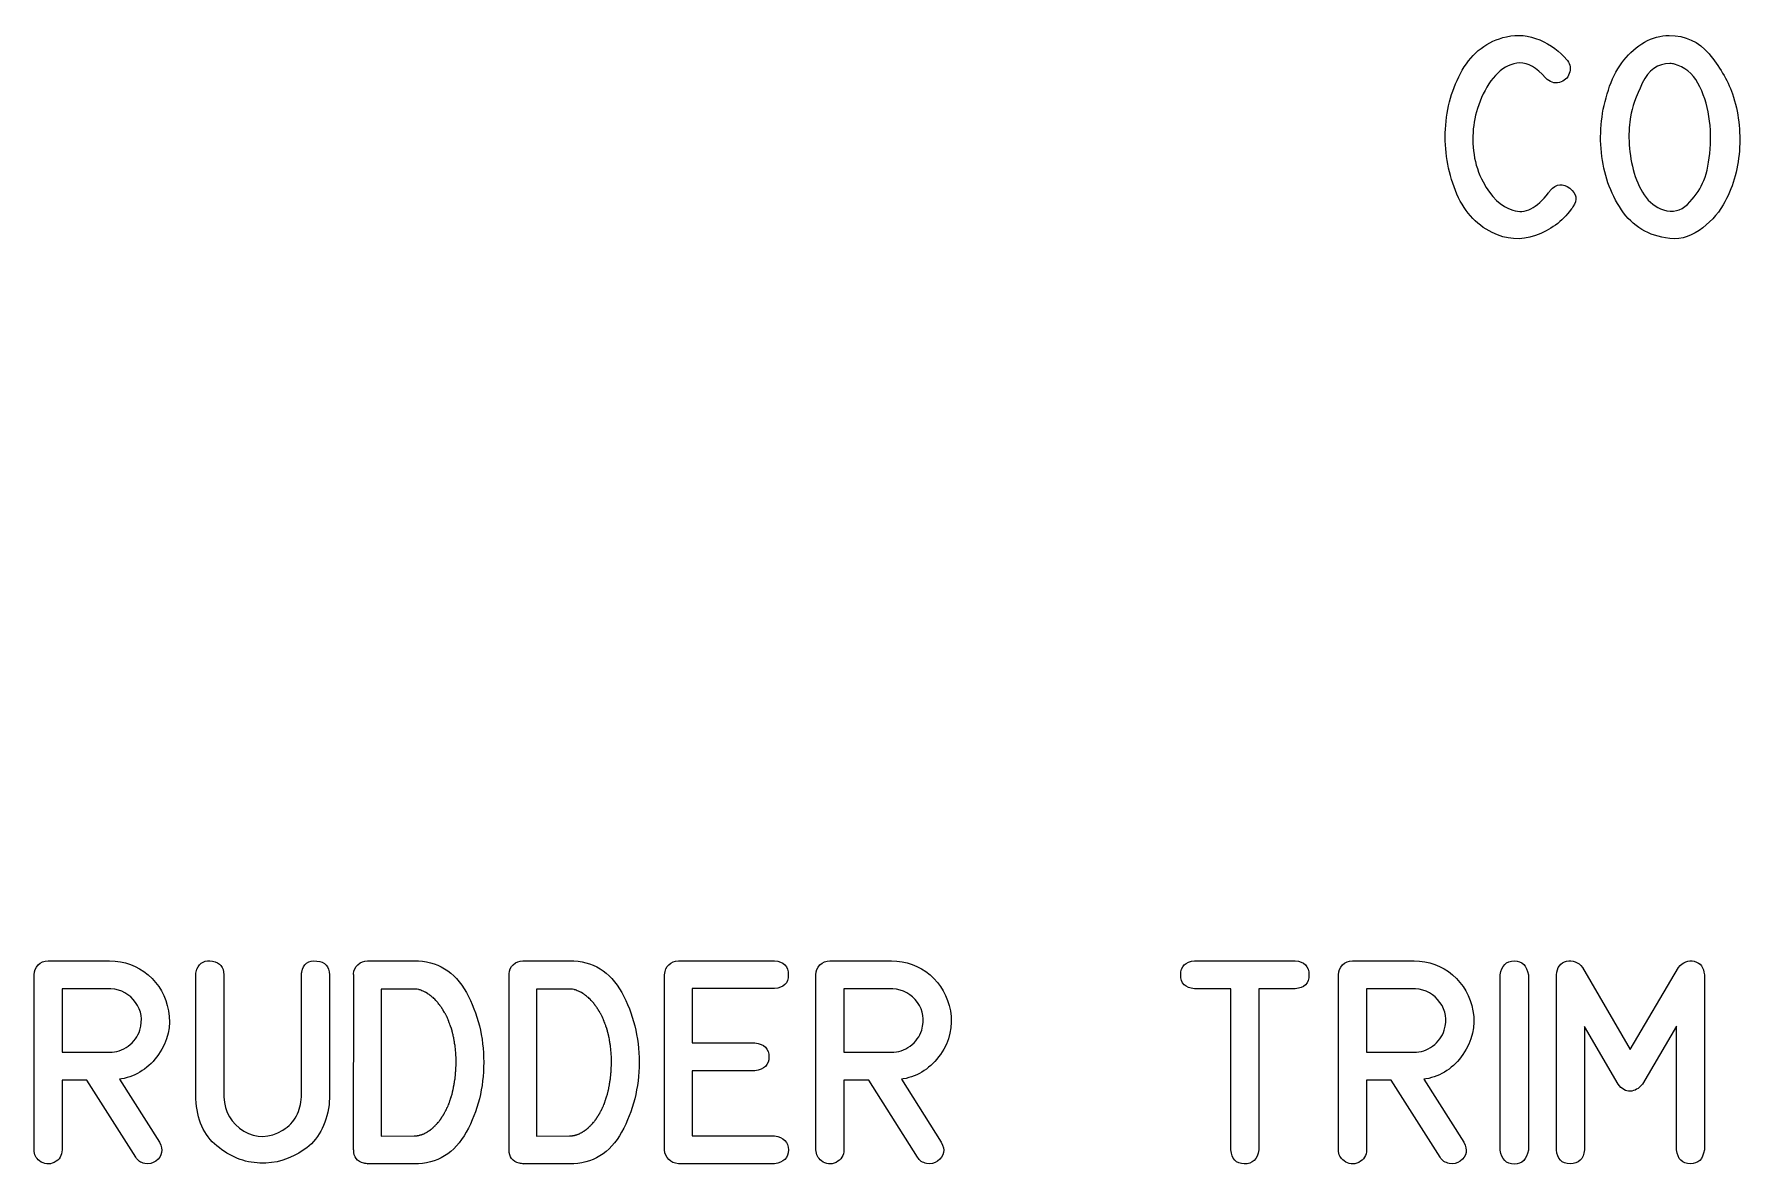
# Model space of a CAD drawing. Extents: x -85 to 801, y 107 to 738.
# Drawn here: x 613.8 to 714.6, y 288.7 to 355.5 of the extents above; entities that cross this region are included whole.
import ezdxf

# ---------------------------------------------------------------- set-up
doc = ezdxf.new("R2010")
doc.units = 0
doc.layers.add('Layer_1', color=7, linetype='CONTINUOUS')

msp = doc.modelspace()

# ---------------------------------------------------------------- linework, layer by layer
at = {"layer": 'Layer_1', "color": 7}
for points in [[(710.450674, 353.773616)], [(714.147931, 351.986513)], [(657.535068, 299.110564)], [(684.511597, 289.565631)]]:
    msp.add_lwpolyline(points, close=True, dxfattribs=at)
for points in [[(704.720211, 345.312709), (704.667487, 345.236457)], [(704.720665, 345.312283), (704.720211, 345.312709)], [(614.609405, 300.745304), (618.248069, 300.745304)], [(633.48823, 300.745332), (636.247984, 300.745332)], [(633.494353, 300.745191), (633.48823, 300.745332)], [(642.669846, 300.745332), (645.4296, 300.745332)], [(642.675969, 300.745191), (642.669846, 300.745332)], [(651.863197, 300.745332), (657.535068, 300.745332)], [(660.810557, 300.745304), (664.44925, 300.745304)], [(682.361235, 300.745332), (688.308491, 300.745332)], [(691.68943, 300.745304), (695.328094, 300.745304)], [(613.789058, 289.571329), (613.789058, 299.924844)], [(623.340539, 292.583339), (623.340539, 292.700409), (623.340539, 299.925014)], [(624.992769, 299.925014), (624.992769, 292.700409)], [(629.592378, 292.700494), (629.592378, 299.925099)], [(631.238485, 299.925071), (631.23823, 292.700409)], [(632.673808, 289.577367), (632.668139, 289.577367), (632.673808, 299.925014)], [(641.855424, 289.577367), (641.849754, 289.577367), (641.855424, 299.925014)], [(651.031172, 289.577367), (651.031172, 299.925014)], [(659.990211, 289.571329), (659.990211, 299.924844)], [(690.869055, 289.571329), (690.869055, 299.924844)], [(700.419798, 289.553924), (700.419798, 299.913279)], [(702.083849, 299.913279), (702.083849, 289.553924)], [(703.747729, 289.565631), (703.747729, 299.913279)], [(705.288728, 300.346894), (708.107102, 295.501181), (710.954759, 300.346894)], [(712.48405, 299.913279), (712.484249, 289.565631)], [(618.329991, 299.092989), (615.441317, 299.092989), (615.441317, 295.34298), (618.247984, 295.34298)], [(636.23126, 299.076803), (634.297663, 299.076803), (634.297663, 290.381499), (634.297663, 290.381499), (636.247984, 290.397685)], [(645.435553, 299.076803), (645.412876, 299.076803), (643.479307, 299.076803), (643.479307, 290.381499), (643.479307, 290.381499), (645.4296, 290.397685)], [(657.535068, 299.110564), (652.677647, 299.110564), (652.677647, 295.905487), (656.380772, 295.905487)], [(664.531143, 299.092989), (661.642469, 299.092989), (661.642469, 295.34298), (664.449137, 295.34298)], [(684.511597, 289.565631), (684.511597, 299.092989), (682.361235, 299.092989)], [(688.308491, 299.092989), (686.16394, 299.092989), (686.16394, 289.565631)], [(695.409987, 299.092989), (692.521313, 299.092989), (692.521313, 295.34298), (695.328009, 295.34298)], [(707.398299, 293.444532), (705.400271, 296.866403), (705.40594, 289.565631)], [(710.831906, 289.565631), (710.831906, 296.884006), (708.822142, 293.444532)], [(619.794935, 289.131902), (616.906261, 293.696362), (615.441402, 293.696362), (615.441402, 289.571357)], [(618.945335, 293.760935), (618.833934, 293.743928), (621.189411, 290.016822)], [(656.380772, 294.241408), (652.677647, 294.241408), (652.677647, 290.391817), (657.535068, 290.391817)], [(665.99606, 289.131902), (663.107386, 293.696362), (661.642554, 293.696362), (661.642554, 289.571357)], [(665.146517, 293.760935), (665.035115, 293.743928), (667.390535, 290.016822)], [(696.874904, 289.131902), (693.98623, 293.696362), (692.521398, 293.696362), (692.521398, 289.571357)], [(696.025361, 293.760935), (695.913959, 293.743928), (698.269408, 290.016822)], [(631.23823, 292.700409), (631.23823, 292.583339)], [(636.247984, 290.397685), (636.270661, 290.397685)], [(636.299858, 290.397685), (636.316866, 290.397685)], [(636.346063, 290.403354), (636.36874, 290.403354)], [(636.40389, 290.409024), (636.426567, 290.409024)], [(636.455764, 290.414693), (636.478441, 290.414693)], [(636.606283, 290.454378), (636.628961, 290.454378)], [(645.4296, 290.397685), (645.452277, 290.397685)], [(645.481474, 290.397685), (645.498482, 290.397685)], [(645.527679, 290.403354), (645.550356, 290.403354)], [(645.585506, 290.409024), (645.608183, 290.409024)], [(645.63738, 290.414693), (645.660057, 290.414693)], [(645.787899, 290.454378), (645.810576, 290.454378)], [(636.247984, 288.745342), (633.48823, 288.745342), (633.499569, 288.745342), (633.48823, 288.745342)], [(645.4296, 288.745342), (642.669846, 288.745342), (642.681184, 288.745342), (642.669846, 288.745342)], [(657.535068, 288.745342), (651.863197, 288.745342)]]:
    msp.add_lwpolyline(points, dxfattribs=at)
for points in [[(698.182016, 353.380762), (698.783584, 354.435458), (699.65468, 355.095619), (700.795304, 355.361244)], [(700.795304, 355.361244), (701.451543, 355.513559), (702.105836, 355.449118), (702.758183, 355.167921)], [(702.758183, 355.167921), (703.410529, 354.89058), (703.945691, 354.499956), (704.363669, 353.99605)], [(706.888176, 352.431836), (707.321764, 353.62715), (708.011216, 354.49629), (708.956532, 355.039257)], [(708.956532, 355.039257), (709.417465, 355.304882), (709.899883, 355.437694), (710.403789, 355.437694)], [(710.403789, 355.437694), (711.364734, 355.437694), (712.149893, 355.074416), (712.759266, 354.347858)], [(704.363669, 353.99605), (704.367449, 353.99605), (704.377181, 353.98235), (704.392866, 353.954948)], [(712.759266, 354.347858), (713.368639, 353.625194), (713.831528, 352.838079), (714.147931, 351.986513)], [(697.185921, 349.906167), (697.252252, 351.167887), (697.584283, 352.326085), (698.182016, 353.380762)], [(700.279682, 353.210854), (699.896872, 352.835849), (699.578513, 352.355376), (699.324605, 351.769436)], [(701.580444, 353.80851), (701.096079, 353.785077), (700.662491, 353.585858), (700.279682, 353.210854)], [(703.092161, 352.9296), (702.568734, 353.538973), (702.064828, 353.831943), (701.580444, 353.80851)], [(704.504268, 353.181515), (704.398819, 352.904173), (704.205468, 352.730343), (703.924214, 352.660025)], [(704.392866, 353.954948), (704.572583, 353.72058), (704.609717, 353.462769), (704.504268, 353.181515)], [(710.450674, 353.773616), (709.731921, 353.773616), (709.186998, 353.386904), (708.815906, 352.61348)], [(710.720249, 353.738466), (710.642202, 353.761899), (710.552343, 353.773616), (710.450674, 353.773616)], [(712.103074, 352.61932), (711.778847, 353.20526), (711.317906, 353.578309), (710.720249, 353.738466)], [(703.924214, 352.660025), (703.62342, 352.581978), (703.346069, 352.671836), (703.092161, 352.9296)], [(706.378394, 348.746287), (706.28863, 350.008006), (706.458557, 351.236523), (706.888176, 352.431836)], [(708.815906, 352.61348), (708.448706, 351.840038), (708.216283, 351.179877), (708.118639, 350.632998)], [(712.753455, 350.650573), (712.644038, 351.381043), (712.427244, 352.037291), (712.103074, 352.61932)], [(714.147931, 351.986513), (714.507307, 350.904491), (714.642066, 349.781452), (714.552208, 348.617395)], [(699.324605, 351.769436), (699.070696, 351.183496), (698.914441, 350.634671), (698.855839, 350.122961)], [(698.855839, 350.122961), (698.78554, 349.552649), (698.791209, 348.978425), (698.872847, 348.40029)], [(708.118639, 350.632998), (708.044372, 350.234561), (708.017065, 349.752142), (708.036718, 349.185742)], [(712.80618, 348.465033), (712.884227, 349.195502), (712.866652, 349.924016), (712.753455, 350.650573)], [(697.77771, 346.267502), (697.32069, 347.435471), (697.123427, 348.648359), (697.185921, 349.906167)], [(708.036718, 349.185742), (708.056183, 348.619342), (708.138198, 348.0588), (708.282765, 347.504117)], [(698.872847, 348.40029), (698.958831, 347.826085), (699.136573, 347.285074), (699.406072, 346.777257)], [(707.462391, 345.318548), (706.833477, 346.345899), (706.472145, 347.488479), (706.378394, 348.746287)], [(712.384299, 346.695506), (712.591342, 347.144721), (712.731969, 347.734564), (712.80618, 348.465033)], [(714.552208, 348.617395), (714.466224, 347.45332), (714.147865, 346.390819), (713.597131, 345.429893)], [(708.282765, 347.504117), (708.427332, 346.953326), (708.644126, 346.455279), (708.933146, 346.009975)], [(699.939836, 343.783134), (698.95937, 344.271411), (698.238661, 345.099534), (697.77771, 346.267502)], [(699.406072, 346.777257), (699.874809, 345.88663), (700.464652, 345.328035), (701.1756, 345.101471)], [(701.1756, 345.101471), (701.890441, 344.878819), (702.587707, 345.22062), (703.267398, 346.126876)], [(703.267398, 346.126876), (703.29858, 346.165994), (703.335713, 346.216734), (703.3788, 346.279096)], [(703.3788, 346.279096), (703.745981, 346.685339), (704.132702, 346.726346), (704.538964, 346.40212)], [(704.538964, 346.40212), (704.949118, 346.081805), (705.009685, 345.718526), (704.720665, 345.312283)], [(708.933146, 346.009975), (709.222205, 345.568564), (709.601112, 345.275594), (710.069868, 345.131065)], [(711.481975, 345.453335), (711.880413, 345.84395), (712.181187, 346.258006), (712.384299, 346.695506)], [(704.615613, 345.160205), (704.08045, 344.437559), (703.377326, 343.921937), (702.506239, 343.613339)], [(704.63829, 345.195354), (704.630731, 345.184016), (704.623172, 345.172299), (704.615613, 345.160205)], [(704.667487, 345.236457), (704.656148, 345.221339), (704.646416, 345.207638), (704.63829, 345.195354)], [(710.181128, 343.466986), (708.997531, 343.674028), (708.091285, 344.291216), (707.462391, 345.318548)], [(710.069868, 345.131065), (710.616746, 344.959096), (711.087449, 345.06652), (711.481975, 345.453335)], [(713.597131, 345.429893), (713.24949, 344.832236), (712.774885, 344.324419), (712.173317, 343.906441)], [(702.506239, 343.613339), (701.639046, 343.308652), (700.783578, 343.36525), (699.939836, 343.783134)], [(712.173317, 343.906441), (711.571748, 343.488482), (710.907685, 343.341997), (710.181128, 343.466986)], [(614.023483, 300.504926), (614.183735, 300.665178), (614.379043, 300.745304), (614.609405, 300.745304)], [(618.248069, 300.745304), (619.123068, 300.745304), (619.882838, 300.466006), (620.52738, 299.907411)], [(623.404885, 300.241417), (623.59235, 300.651572), (623.902894, 300.813676), (624.33652, 300.727729)], [(624.33652, 300.727729), (624.774019, 300.641745), (624.992769, 300.374173), (624.992769, 299.925014)], [(629.603717, 300.083272), (629.69348, 300.563745), (629.988397, 300.780539), (630.488466, 300.733654)], [(630.488466, 300.733654), (630.988479, 300.686787), (631.238485, 300.41726), (631.238485, 299.925071)], [(632.920139, 300.516718), (633.080202, 300.669033), (633.271606, 300.745191), (633.494353, 300.745191)], [(636.247984, 300.745332), (637.619083, 300.745332), (638.646425, 300.120331), (639.330009, 298.870328)], [(642.101754, 300.516718), (642.261817, 300.669033), (642.453222, 300.745191), (642.675969, 300.745191)], [(645.4296, 300.745332), (646.800699, 300.745332), (647.82805, 300.120331), (648.511654, 298.870328)], [(651.031172, 299.925014), (651.105439, 300.440636), (651.382781, 300.714076), (651.863197, 300.745332)], [(657.535068, 300.745332), (658.085858, 300.702435), (658.359298, 300.427039), (658.355386, 299.919146)], [(660.224636, 300.504926), (660.384888, 300.665178), (660.580195, 300.745304), (660.810557, 300.745304)], [(664.44925, 300.745304), (665.324249, 300.745304), (666.084009, 300.466006), (666.728532, 299.907411)], [(681.540917, 299.913279), (681.544696, 300.421096), (681.818135, 300.698447), (682.361235, 300.745332)], [(688.308491, 300.745332), (688.847546, 300.702435), (689.117074, 300.425083), (689.117074, 299.913279)], [(691.10348, 300.504926), (691.263543, 300.665178), (691.45886, 300.745304), (691.68943, 300.745304)], [(695.328094, 300.745304), (696.203093, 300.745304), (696.962854, 300.466006), (697.607376, 299.907411)], [(700.419798, 299.913279), (700.501814, 300.464069), (700.777209, 300.739465), (701.245984, 300.739465)], [(701.245984, 300.739465), (701.718633, 300.743244), (701.997921, 300.467849), (702.083849, 299.913279)], [(703.747729, 299.913279), (703.77891, 300.362513), (703.976173, 300.630094), (704.339518, 300.716022)], [(704.339518, 300.716022), (704.702806, 300.805786), (705.019209, 300.682743), (705.288728, 300.346894)], [(710.954759, 300.346894), (711.224277, 300.682819), (711.536778, 300.805861), (711.892261, 300.716022)], [(711.892261, 300.716022), (712.251619, 300.626258), (712.448882, 300.358677), (712.48405, 299.913279)], [(613.789058, 299.924844), (613.789058, 300.151408), (613.8672, 300.344769), (614.023483, 300.504926)], [(620.52738, 299.907411), (621.171902, 299.352709), (621.572287, 298.647628), (621.728532, 297.79217)], [(623.340539, 299.925014), (623.340539, 300.04218), (623.361987, 300.147647), (623.404885, 300.241417)], [(629.592378, 299.925099), (629.592378, 299.995398), (629.596157, 300.048123), (629.603717, 300.083272)], [(632.668139, 299.971786), (632.679477, 300.186633), (632.763477, 300.368277), (632.920139, 300.516718)], [(632.673808, 299.925014), (632.670028, 299.936353), (632.668139, 299.951943), (632.668139, 299.971786)], [(641.849754, 299.971786), (641.861093, 300.186633), (641.945093, 300.368277), (642.101754, 300.516718)], [(641.855424, 299.925014), (641.851644, 299.936353), (641.849754, 299.951943), (641.849754, 299.971786)], [(658.355386, 299.919146), (658.355386, 299.415241), (658.081946, 299.145713), (657.535068, 299.110564)], [(659.990211, 299.924844), (659.990211, 300.151408), (660.068353, 300.344769), (660.224636, 300.504926)], [(666.728532, 299.907411), (667.373074, 299.352709), (667.773468, 298.647628), (667.929713, 297.79217)], [(682.361235, 299.092989), (681.814356, 299.135887), (681.540917, 299.409317), (681.540917, 299.913279)], [(689.117074, 299.913279), (689.120854, 299.40548), (688.851326, 299.13205), (688.308491, 299.092989)], [(690.869055, 299.924844), (690.869055, 300.151408), (690.947197, 300.344769), (691.10348, 300.504926)], [(697.607376, 299.907411), (698.251918, 299.352709), (698.652312, 298.647628), (698.808557, 297.79217)], [(619.783115, 298.284378), (619.431562, 298.772655), (618.947187, 299.042192), (618.329991, 299.092989)], [(636.253937, 299.076803), (636.246378, 299.076803), (636.238819, 299.076803), (636.23126, 299.076803)], [(636.283134, 299.076803), (636.271795, 299.076803), (636.262063, 299.076803), (636.253937, 299.076803)], [(636.388583, 299.071134), (636.36515, 299.074913), (636.33, 299.076803), (636.283134, 299.076803)], [(636.494031, 299.054126), (636.423732, 299.065465), (636.388583, 299.071134), (636.388583, 299.071134)], [(636.540803, 299.031449), (636.525685, 299.039008), (636.510094, 299.046567), (636.494031, 299.054126)], [(636.593528, 299.02011), (636.574063, 299.02389), (636.556488, 299.027669), (636.540803, 299.031449)], [(636.704929, 298.979008), (636.654094, 298.998472), (636.616961, 299.012173), (636.593528, 299.02011)], [(636.816331, 298.937906), (636.801213, 298.945465), (636.764079, 298.959165), (636.704929, 298.979008)], [(636.92178, 298.885181), (636.92178, 298.885181), (636.88663, 298.902756), (636.816331, 298.937906)], [(637.027228, 298.820835), (636.949181, 298.867701), (636.914031, 298.88915), (636.92178, 298.885181)], [(637.13863, 298.744583), (637.048866, 298.803165), (637.011732, 298.828583), (637.027228, 298.820835)], [(637.250031, 298.656709), (637.210913, 298.68789), (637.17378, 298.717181), (637.13863, 298.744583)], [(637.361433, 298.568835), (637.334031, 298.588299), (637.296898, 298.617591), (637.250031, 298.656709)], [(637.460929, 298.469339), (637.429748, 298.504488), (637.396583, 298.537654), (637.361433, 298.568835)], [(639.330009, 298.870328), (640.013594, 297.620324), (640.355386, 296.245323), (640.355386, 294.745323)], [(645.46475, 299.076803), (645.453411, 299.076803), (645.443679, 299.076803), (645.435553, 299.076803)], [(645.570198, 299.071134), (645.546765, 299.074913), (645.511616, 299.076803), (645.46475, 299.076803)], [(645.675647, 299.054126), (645.605348, 299.065465), (645.570198, 299.071134), (645.570198, 299.071134)], [(645.722419, 299.031449), (645.707301, 299.039008), (645.69171, 299.046567), (645.675647, 299.054126)], [(645.775143, 299.02011), (645.755679, 299.02389), (645.738104, 299.027669), (645.722419, 299.031449)], [(645.886545, 298.979008), (645.83571, 298.998472), (645.798576, 299.012173), (645.775143, 299.02011)], [(645.997946, 298.937906), (645.982828, 298.945465), (645.945694, 298.959165), (645.886545, 298.979008)], [(646.103395, 298.885181), (646.103395, 298.885181), (646.068246, 298.902756), (645.997946, 298.937906)], [(646.208844, 298.820835), (646.130797, 298.867701), (646.095647, 298.88915), (646.103395, 298.885181)], [(646.320246, 298.744583), (646.230482, 298.803165), (646.193348, 298.828583), (646.208844, 298.820835)], [(646.431647, 298.656709), (646.392529, 298.68789), (646.355395, 298.717181), (646.320246, 298.744583)], [(646.543049, 298.568835), (646.515647, 298.588299), (646.478513, 298.617591), (646.431647, 298.656709)], [(646.642545, 298.469339), (646.611364, 298.504488), (646.578198, 298.537654), (646.543049, 298.568835)], [(648.511654, 298.870328), (649.195238, 297.620324), (649.53703, 296.245323), (649.53703, 294.745323)], [(665.984239, 298.284378), (665.632687, 298.772655), (665.148321, 299.042192), (664.531143, 299.092989)], [(696.863112, 298.284378), (696.51154, 298.772655), (696.027165, 299.042192), (695.409987, 299.092989)], [(620.035115, 296.655477), (620.218611, 297.257046), (620.134611, 297.800013), (619.783115, 298.284378)], [(621.728532, 297.79217), (621.892564, 296.874198), (621.697257, 296.014828), (621.142611, 295.21406)], [(637.566378, 298.357937), (637.542945, 298.385339), (637.507795, 298.422472), (637.460929, 298.469339)], [(637.671827, 298.240866), (637.624961, 298.29548), (637.589811, 298.334504), (637.566378, 298.357937)], [(637.765654, 298.11189), (637.758094, 298.119449), (637.726819, 298.162441), (637.671827, 298.240866)], [(637.86515, 297.977244), (637.845685, 298.012394), (637.81252, 298.057276), (637.765654, 298.11189)], [(637.882157, 297.942094), (637.874598, 297.953433), (637.868929, 297.96515), (637.86515, 297.977244)], [(637.904835, 297.906945), (637.897276, 297.918283), (637.889717, 297.93), (637.882157, 297.942094)], [(637.951606, 297.836646), (637.944047, 297.851764), (637.928457, 297.875197), (637.904835, 297.906945)], [(637.968614, 297.795543), (637.964835, 297.810661), (637.959165, 297.824362), (637.951606, 297.836646)], [(637.997811, 297.760394), (637.986472, 297.771732), (637.97674, 297.783449), (637.968614, 297.795543)], [(638.044583, 297.684142), (638.009433, 297.738756), (637.993843, 297.764173), (637.997811, 297.760394)], [(638.091354, 297.60222), (638.067921, 297.641339), (638.052331, 297.668646), (638.044583, 297.684142)], [(638.108362, 297.561118), (638.100803, 297.576236), (638.095134, 297.589937), (638.091354, 297.60222)], [(638.131039, 297.525969), (638.12348, 297.537307), (638.115921, 297.549024), (638.108362, 297.561118)], [(638.172142, 297.438094), (638.157024, 297.477213), (638.143323, 297.506504), (638.131039, 297.525969)], [(646.747994, 298.357937), (646.724561, 298.385339), (646.689411, 298.422472), (646.642545, 298.469339)], [(646.853443, 298.240866), (646.806576, 298.29548), (646.771427, 298.334504), (646.747994, 298.357937)], [(646.947269, 298.11189), (646.93971, 298.119449), (646.908435, 298.162441), (646.853443, 298.240866)], [(647.046765, 297.977244), (647.027301, 298.012394), (646.994135, 298.057276), (646.947269, 298.11189)], [(647.063773, 297.942094), (647.056214, 297.953433), (647.050545, 297.96515), (647.046765, 297.977244)], [(647.08645, 297.906945), (647.078891, 297.918283), (647.071332, 297.93), (647.063773, 297.942094)], [(647.133222, 297.836646), (647.125663, 297.851764), (647.110072, 297.875197), (647.08645, 297.906945)], [(647.15023, 297.795543), (647.14645, 297.810661), (647.140781, 297.824362), (647.133222, 297.836646)], [(647.179427, 297.760394), (647.168088, 297.771732), (647.158356, 297.783449), (647.15023, 297.795543)], [(647.226198, 297.684142), (647.191049, 297.738756), (647.175458, 297.764173), (647.179427, 297.760394)], [(647.27297, 297.60222), (647.249537, 297.641339), (647.233946, 297.668646), (647.226198, 297.684142)], [(647.289978, 297.561118), (647.282419, 297.576236), (647.27675, 297.589937), (647.27297, 297.60222)], [(647.312655, 297.525969), (647.305096, 297.537307), (647.297537, 297.549024), (647.289978, 297.561118)], [(647.353757, 297.438094), (647.338639, 297.477213), (647.324939, 297.506504), (647.312655, 297.525969)], [(666.236239, 296.655477), (666.419735, 297.257046), (666.335735, 297.800013), (665.984239, 298.284378)], [(667.929713, 297.79217), (668.093745, 296.874198), (667.898428, 296.014828), (667.343764, 295.21406)], [(697.115112, 296.655477), (697.298608, 297.257046), (697.214608, 297.800013), (696.863112, 298.284378)], [(698.808557, 297.79217), (698.972589, 296.874198), (698.777272, 296.014828), (698.222608, 295.21406)], [(619.349556, 295.706268), (619.689392, 295.94846), (619.917912, 296.264863), (620.035115, 296.655477)], [(638.207291, 297.356173), (638.192173, 297.395291), (638.180457, 297.422598), (638.172142, 297.438094)], [(638.248394, 297.268299), (638.233276, 297.307417), (638.219575, 297.336709), (638.207291, 297.356173)], [(638.265402, 297.221528), (638.257843, 297.236646), (638.252173, 297.252236), (638.248394, 297.268299)], [(638.288079, 297.180425), (638.28052, 297.191764), (638.272961, 297.205465), (638.265402, 297.221528)], [(638.299417, 297.127701), (638.295638, 297.147165), (638.291858, 297.16474), (638.288079, 297.180425)], [(638.322094, 297.086598), (638.314535, 297.097937), (638.306976, 297.111638), (638.299417, 297.127701)], [(638.357244, 296.992772), (638.342126, 297.03189), (638.330409, 297.063165), (638.322094, 297.086598)], [(638.392394, 296.893276), (638.388614, 296.904614), (638.376898, 296.93778), (638.357244, 296.992772)], [(638.403732, 296.840551), (638.399953, 296.860016), (638.396173, 296.877591), (638.392394, 296.893276)], [(638.426409, 296.799449), (638.41885, 296.810787), (638.411291, 296.824488), (638.403732, 296.840551)], [(638.455606, 296.699953), (638.448047, 296.727354), (638.438315, 296.76052), (638.426409, 296.799449)], [(638.484803, 296.600457), (638.449654, 296.705906), (638.439921, 296.739071), (638.455606, 296.699953)], [(638.496142, 296.54178), (638.488583, 296.561244), (638.484803, 296.580803), (638.484803, 296.600457)], [(638.51315, 296.495008), (638.50937, 296.510126), (638.503701, 296.525717), (638.496142, 296.54178)], [(647.388907, 297.356173), (647.373789, 297.395291), (647.362072, 297.422598), (647.353757, 297.438094)], [(647.430009, 297.268299), (647.414891, 297.307417), (647.401191, 297.336709), (647.388907, 297.356173)], [(647.447017, 297.221528), (647.439458, 297.236646), (647.433789, 297.252236), (647.430009, 297.268299)], [(647.469694, 297.180425), (647.462135, 297.191764), (647.454576, 297.205465), (647.447017, 297.221528)], [(647.481033, 297.127701), (647.477254, 297.147165), (647.473474, 297.16474), (647.469694, 297.180425)], [(647.50371, 297.086598), (647.496151, 297.097937), (647.488592, 297.111638), (647.481033, 297.127701)], [(647.53886, 296.992772), (647.523742, 297.03189), (647.512025, 297.063165), (647.50371, 297.086598)], [(647.574009, 296.893276), (647.57023, 296.904614), (647.558513, 296.93778), (647.53886, 296.992772)], [(647.585348, 296.840551), (647.581569, 296.860016), (647.577789, 296.877591), (647.574009, 296.893276)], [(647.608025, 296.799449), (647.600466, 296.810787), (647.592907, 296.824488), (647.585348, 296.840551)], [(647.637222, 296.699953), (647.629663, 296.727354), (647.619931, 296.76052), (647.608025, 296.799449)], [(647.666419, 296.600457), (647.631269, 296.705906), (647.621537, 296.739071), (647.637222, 296.699953)], [(647.677757, 296.54178), (647.670198, 296.561244), (647.666419, 296.580803), (647.666419, 296.600457)], [(647.694765, 296.495008), (647.690986, 296.510126), (647.685317, 296.525717), (647.677757, 296.54178)], [(665.55068, 295.706268), (665.890535, 295.94846), (666.119055, 296.264863), (666.236239, 296.655477)], [(696.429581, 295.706268), (696.769417, 295.94846), (696.997928, 296.264863), (697.115112, 296.655477)], [(618.247984, 295.34298), (618.646422, 295.34298), (619.013613, 295.464076), (619.349556, 295.706268)], [(638.524488, 296.436331), (638.520709, 296.455795), (638.516929, 296.475354), (638.51315, 296.495008)], [(638.541496, 296.389559), (638.533937, 296.404677), (638.528268, 296.420268), (638.524488, 296.436331)], [(638.558504, 296.290063), (638.550945, 296.336929), (638.545276, 296.370094), (638.541496, 296.389559)], [(638.587701, 296.184614), (638.572583, 296.23148), (638.56285, 296.26663), (638.558504, 296.290063)], [(638.604709, 296.073213), (638.600929, 296.100614), (638.59526, 296.137748), (638.587701, 296.184614)], [(638.621717, 295.961811), (638.617937, 295.989213), (638.612268, 296.026346), (638.604709, 296.073213)], [(638.627386, 295.903134), (638.623606, 295.922598), (638.621717, 295.942157), (638.621717, 295.961811)], [(638.638724, 295.856362), (638.634945, 295.87148), (638.631165, 295.887071), (638.627386, 295.903134)], [(638.661402, 295.744961), (638.653843, 295.791827), (638.646283, 295.828961), (638.638724, 295.856362)], [(638.661402, 295.686283), (638.661402, 295.705748), (638.661402, 295.725307), (638.661402, 295.744961)], [(638.67274, 295.633559), (638.668961, 295.648677), (638.665181, 295.666252), (638.661402, 295.686283)], [(638.684079, 295.522157), (638.684079, 295.549559), (638.680299, 295.586693), (638.67274, 295.633559)], [(638.689748, 295.416709), (638.689748, 295.463575), (638.687858, 295.498724), (638.684079, 295.522157)], [(647.706104, 296.436331), (647.702324, 296.455795), (647.698545, 296.475354), (647.694765, 296.495008)], [(647.723112, 296.389559), (647.715553, 296.404677), (647.709883, 296.420268), (647.706104, 296.436331)], [(647.74012, 296.290063), (647.732561, 296.336929), (647.726891, 296.370094), (647.723112, 296.389559)], [(647.769317, 296.184614), (647.754198, 296.23148), (647.744466, 296.26663), (647.74012, 296.290063)], [(647.786324, 296.073213), (647.782545, 296.100614), (647.776876, 296.137748), (647.769317, 296.184614)], [(647.803332, 295.961811), (647.799553, 295.989213), (647.793883, 296.026346), (647.786324, 296.073213)], [(647.809002, 295.903134), (647.805222, 295.922598), (647.803332, 295.942157), (647.803332, 295.961811)], [(647.82034, 295.856362), (647.816561, 295.87148), (647.812781, 295.887071), (647.809002, 295.903134)], [(647.843017, 295.744961), (647.835458, 295.791827), (647.827899, 295.828961), (647.82034, 295.856362)], [(647.843017, 295.686283), (647.843017, 295.705748), (647.843017, 295.725307), (647.843017, 295.744961)], [(647.854356, 295.633559), (647.850576, 295.648677), (647.846797, 295.666252), (647.843017, 295.686283)], [(647.865694, 295.522157), (647.865694, 295.549559), (647.861915, 295.586693), (647.854356, 295.633559)], [(647.871364, 295.416709), (647.871364, 295.463575), (647.869474, 295.498724), (647.865694, 295.522157)], [(656.380772, 295.905487), (656.935455, 295.823471), (657.21085, 295.544173), (657.206957, 295.067594)], [(664.449137, 295.34298), (664.847575, 295.34298), (665.214756, 295.464076), (665.55068, 295.706268)], [(695.328009, 295.34298), (695.726447, 295.34298), (696.093638, 295.464076), (696.429581, 295.706268)], [(621.142611, 295.21406), (620.59182, 294.417184), (619.859395, 293.932809), (618.945335, 293.760935)], [(638.701087, 295.293685), (638.701087, 295.321087), (638.697307, 295.362094), (638.689748, 295.416709)], [(638.706756, 295.188236), (638.706756, 295.235102), (638.704866, 295.270252), (638.701087, 295.293685)], [(638.718094, 295.071165), (638.718094, 295.094598), (638.714315, 295.133622), (638.706756, 295.188236)], [(638.706756, 294.444425), (638.710535, 294.46389), (638.714315, 294.485339), (638.718094, 294.508772)], [(638.718094, 295.012488), (638.718094, 295.031953), (638.718094, 295.051512), (638.718094, 295.071165)], [(638.718094, 294.959764), (638.718094, 294.974882), (638.718094, 294.992457), (638.718094, 295.012488)], [(638.718094, 294.895417), (638.718094, 294.914882), (638.718094, 294.936331), (638.718094, 294.959764)], [(638.723764, 294.842693), (638.723764, 294.862157), (638.721874, 294.879732), (638.718094, 294.895417)], [(638.718094, 294.555543), (638.721874, 294.575008), (638.723764, 294.596457), (638.723764, 294.61989)], [(638.718094, 294.508772), (638.718094, 294.52389), (638.718094, 294.53948), (638.718094, 294.555543)], [(638.723764, 294.784016), (638.723764, 294.80348), (638.723764, 294.823039), (638.723764, 294.842693)], [(638.723764, 294.731291), (638.723764, 294.750756), (638.723764, 294.768331), (638.723764, 294.784016)], [(638.723764, 294.672614), (638.723764, 294.692079), (638.723764, 294.711638), (638.723764, 294.731291)], [(638.723764, 294.61989), (638.723764, 294.635008), (638.723764, 294.652583), (638.723764, 294.672614)], [(640.355386, 294.745323), (640.355386, 293.245323), (640.011638, 291.870321), (639.324142, 290.620318)], [(647.882702, 295.293685), (647.882702, 295.321087), (647.878923, 295.362094), (647.871364, 295.416709)], [(647.888372, 295.188236), (647.888372, 295.235102), (647.886482, 295.270252), (647.882702, 295.293685)], [(647.89971, 295.071165), (647.89971, 295.094598), (647.895931, 295.133622), (647.888372, 295.188236)], [(647.888372, 294.444425), (647.892151, 294.46389), (647.895931, 294.485339), (647.89971, 294.508772)], [(647.89971, 295.012488), (647.89971, 295.031953), (647.89971, 295.051512), (647.89971, 295.071165)], [(647.89971, 294.959764), (647.89971, 294.974882), (647.89971, 294.992457), (647.89971, 295.012488)], [(647.89971, 294.895417), (647.89971, 294.914882), (647.89971, 294.936331), (647.89971, 294.959764)], [(647.90538, 294.842693), (647.90538, 294.862157), (647.90349, 294.879732), (647.89971, 294.895417)], [(647.89971, 294.555543), (647.90349, 294.575008), (647.90538, 294.596457), (647.90538, 294.61989)], [(647.89971, 294.508772), (647.89971, 294.52389), (647.89971, 294.53948), (647.89971, 294.555543)], [(647.90538, 294.784016), (647.90538, 294.80348), (647.90538, 294.823039), (647.90538, 294.842693)], [(647.90538, 294.731291), (647.90538, 294.750756), (647.90538, 294.768331), (647.90538, 294.784016)], [(647.90538, 294.672614), (647.90538, 294.692079), (647.90538, 294.711638), (647.90538, 294.731291)], [(647.90538, 294.61989), (647.90538, 294.635008), (647.90538, 294.652583), (647.90538, 294.672614)], [(649.53703, 294.745323), (649.53703, 293.245323), (649.193282, 291.870321), (648.505786, 290.620318)], [(657.206957, 295.067594), (657.206957, 294.594926), (656.931562, 294.319531), (656.380772, 294.241408)], [(667.343764, 295.21406), (666.792992, 294.417184), (666.060576, 293.932809), (665.146517, 293.760935)], [(698.222608, 295.21406), (697.671836, 294.417184), (696.93942, 293.932809), (696.025361, 293.760935)], [(638.604709, 293.436425), (638.608488, 293.45589), (638.612268, 293.475449), (638.616047, 293.495102)], [(638.616047, 293.495102), (638.619827, 293.522504), (638.625496, 293.559638), (638.633055, 293.606504)], [(638.633055, 293.606504), (638.633055, 293.621622), (638.634945, 293.639197), (638.638724, 293.659228)], [(638.638724, 293.659228), (638.646283, 293.678693), (638.651953, 293.698252), (638.655732, 293.717906)], [(638.655732, 293.717906), (638.655732, 293.745307), (638.659512, 293.782441), (638.667071, 293.829307)], [(638.667071, 293.876079), (638.67085, 293.895543), (638.67463, 293.916992), (638.678409, 293.940425)], [(638.667071, 293.829307), (638.667071, 293.844425), (638.667071, 293.860016), (638.667071, 293.876079)], [(638.678409, 293.940425), (638.685969, 293.987291), (638.689748, 294.024425), (638.689748, 294.051827)], [(638.689748, 294.051827), (638.693528, 294.079228), (638.695417, 294.116362), (638.695417, 294.163228)], [(638.695417, 294.163228), (638.699197, 294.19063), (638.701087, 294.229654), (638.701087, 294.280299)], [(638.701087, 294.280299), (638.704866, 294.307701), (638.706756, 294.344835), (638.706756, 294.391701)], [(638.706756, 294.391701), (638.706756, 294.411165), (638.706756, 294.42874), (638.706756, 294.444425)], [(647.786324, 293.436425), (647.790104, 293.45589), (647.793883, 293.475449), (647.797663, 293.495102)], [(647.797663, 293.495102), (647.801443, 293.522504), (647.807112, 293.559638), (647.814671, 293.606504)], [(647.814671, 293.606504), (647.814671, 293.621622), (647.816561, 293.639197), (647.82034, 293.659228)], [(647.82034, 293.659228), (647.827899, 293.678693), (647.833569, 293.698252), (647.837348, 293.717906)], [(647.837348, 293.717906), (647.837348, 293.745307), (647.841128, 293.782441), (647.848687, 293.829307)], [(647.848687, 293.876079), (647.852466, 293.895543), (647.856246, 293.916992), (647.860025, 293.940425)], [(647.848687, 293.829307), (647.848687, 293.844425), (647.848687, 293.860016), (647.848687, 293.876079)], [(647.860025, 293.940425), (647.867584, 293.987291), (647.871364, 294.024425), (647.871364, 294.051827)], [(647.871364, 294.051827), (647.875143, 294.079228), (647.877033, 294.116362), (647.877033, 294.163228)], [(647.877033, 294.163228), (647.880813, 294.19063), (647.882702, 294.229654), (647.882702, 294.280299)], [(647.882702, 294.280299), (647.886482, 294.307701), (647.888372, 294.344835), (647.888372, 294.391701)], [(647.888372, 294.391701), (647.888372, 294.411165), (647.888372, 294.42874), (647.888372, 294.444425)], [(624.588605, 289.800142), (623.822967, 290.43686), (623.406945, 291.364592), (623.340539, 292.583339)], [(624.992769, 292.700409), (625.051351, 291.801978), (625.445887, 291.130101), (626.176375, 290.684778)], [(629.28771, 291.57548), (629.45949, 291.915335), (629.561046, 292.29034), (629.592378, 292.700494)], [(631.23823, 292.583339), (631.226891, 292.388013), (631.219332, 292.270819), (631.215553, 292.231757)], [(638.358094, 292.469811), (638.369433, 292.504961), (638.379165, 292.536236), (638.387291, 292.563638)], [(638.387291, 292.563638), (638.391071, 292.578756), (638.39485, 292.594346), (638.39863, 292.610409)], [(638.39863, 292.610409), (638.406189, 292.625528), (638.413748, 292.643102), (638.421307, 292.663134)], [(638.421307, 292.663134), (638.406189, 292.624016), (638.415921, 292.657181), (638.450504, 292.76263)], [(638.450504, 292.76263), (638.458063, 292.782094), (638.46978, 292.81526), (638.485654, 292.862126)], [(638.485654, 292.862126), (638.485654, 292.877244), (638.487543, 292.892835), (638.491323, 292.908898)], [(638.491323, 292.908898), (638.498882, 292.928362), (638.504551, 292.947921), (638.508331, 292.967575)], [(638.508331, 292.967575), (638.51211, 292.982693), (638.51589, 292.998283), (638.519669, 293.014346)], [(638.519669, 293.014346), (638.523449, 293.033811), (638.529118, 293.05337), (638.536677, 293.073024)], [(638.536677, 293.073024), (638.536677, 293.084362), (638.538567, 293.098063), (638.542346, 293.114126)], [(638.542346, 293.114126), (638.549906, 293.133591), (638.555575, 293.15315), (638.559354, 293.172803)], [(638.559354, 293.172803), (638.563134, 293.200205), (638.568803, 293.237339), (638.576362, 293.284205)], [(638.576362, 293.284205), (638.576362, 293.299323), (638.578252, 293.314913), (638.582031, 293.330976)], [(638.582031, 293.330976), (638.589591, 293.350441), (638.59526, 293.37), (638.599039, 293.389654)], [(638.599039, 293.389654), (638.599039, 293.404772), (638.600929, 293.420362), (638.604709, 293.436425)], [(647.53971, 292.469811), (647.551049, 292.504961), (647.560781, 292.536236), (647.568907, 292.563638)], [(647.568907, 292.563638), (647.572687, 292.578756), (647.576466, 292.594346), (647.580246, 292.610409)], [(647.580246, 292.610409), (647.587805, 292.625528), (647.595364, 292.643102), (647.602923, 292.663134)], [(647.602923, 292.663134), (647.587805, 292.624016), (647.597537, 292.657181), (647.63212, 292.76263)], [(647.63212, 292.76263), (647.639679, 292.782094), (647.651395, 292.81526), (647.667269, 292.862126)], [(647.667269, 292.862126), (647.667269, 292.877244), (647.669159, 292.892835), (647.672939, 292.908898)], [(647.672939, 292.908898), (647.680498, 292.928362), (647.686167, 292.947921), (647.689946, 292.967575)], [(647.689946, 292.967575), (647.693726, 292.982693), (647.697506, 292.998283), (647.701285, 293.014346)], [(647.701285, 293.014346), (647.705065, 293.033811), (647.710734, 293.05337), (647.718293, 293.073024)], [(647.718293, 293.073024), (647.718293, 293.084362), (647.720183, 293.098063), (647.723962, 293.114126)], [(647.723962, 293.114126), (647.731521, 293.133591), (647.737191, 293.15315), (647.74097, 293.172803)], [(647.74097, 293.172803), (647.74475, 293.200205), (647.750419, 293.237339), (647.757978, 293.284205)], [(647.757978, 293.284205), (647.757978, 293.299323), (647.759868, 293.314913), (647.763647, 293.330976)], [(647.763647, 293.330976), (647.771206, 293.350441), (647.776876, 293.37), (647.780655, 293.389654)], [(647.780655, 293.389654), (647.780655, 293.404772), (647.782545, 293.420362), (647.786324, 293.436425)], [(708.101433, 293.040255), (707.83972, 293.028917), (707.605342, 293.163676), (707.398299, 293.444532)], [(708.822142, 293.444532), (708.607294, 293.186731), (708.367058, 293.051972), (708.101433, 293.040255)], [(628.490835, 290.743455), (628.854104, 290.958302), (629.119729, 291.235644), (629.28771, 291.57548)], [(631.215553, 292.231757), (631.051521, 291.036444), (630.561288, 290.153631), (629.744854, 289.58332)], [(637.860898, 291.461811), (637.864677, 291.47315), (637.870346, 291.484866), (637.877906, 291.496961)], [(637.877906, 291.496961), (637.889244, 291.512079), (637.898976, 291.52578), (637.907102, 291.538063)], [(637.907102, 291.538063), (637.930535, 291.569244), (637.946126, 291.592677), (637.953874, 291.608362)], [(637.953874, 291.608362), (637.961433, 291.619701), (637.967102, 291.631417), (637.970882, 291.643512)], [(637.970882, 291.643512), (637.978441, 291.65863), (637.988173, 291.672331), (638.000079, 291.684614)], [(638.000079, 291.684614), (638.007638, 291.695953), (638.013307, 291.707669), (638.017087, 291.719764)], [(638.017087, 291.719764), (638.024646, 291.734882), (638.034378, 291.748583), (638.046283, 291.760866)], [(638.046283, 291.760866), (638.053843, 291.780331), (638.065559, 291.805748), (638.081433, 291.837118)], [(638.081433, 291.837118), (638.088992, 291.848457), (638.094661, 291.862157), (638.098441, 291.87822)], [(638.098441, 291.87822), (638.106, 291.893339), (638.115732, 291.908929), (638.127638, 291.924992)], [(638.127638, 291.924992), (638.135197, 291.936331), (638.140866, 291.948047), (638.144646, 291.960142)], [(638.144646, 291.960142), (638.152205, 291.97526), (638.161937, 291.99085), (638.173843, 292.006913)], [(638.173843, 292.006913), (638.177622, 292.018252), (638.181402, 292.031953), (638.185181, 292.048016)], [(638.185181, 292.048016), (638.19274, 292.063134), (638.200299, 292.078724), (638.207858, 292.094787)], [(638.207858, 292.094787), (638.219197, 292.114252), (638.232898, 292.143543), (638.248961, 292.182661)], [(638.248961, 292.182661), (638.288079, 292.280362), (638.30178, 292.311638), (638.290063, 292.276488)], [(638.290063, 292.276488), (638.293843, 292.287827), (638.297622, 292.301528), (638.301402, 292.317591)], [(638.301402, 292.317591), (638.308961, 292.337055), (638.31652, 292.35463), (638.324079, 292.370315)], [(638.324079, 292.370315), (638.327858, 292.385433), (638.331638, 292.401024), (638.335417, 292.417087)], [(638.335417, 292.417087), (638.342976, 292.432205), (638.350535, 292.44978), (638.358094, 292.469811)], [(647.042513, 291.461811), (647.046293, 291.47315), (647.051962, 291.484866), (647.059521, 291.496961)], [(647.059521, 291.496961), (647.07086, 291.512079), (647.080592, 291.52578), (647.088718, 291.538063)], [(647.088718, 291.538063), (647.112151, 291.569244), (647.127742, 291.592677), (647.13549, 291.608362)], [(647.13549, 291.608362), (647.143049, 291.619701), (647.148718, 291.631417), (647.152498, 291.643512)], [(647.152498, 291.643512), (647.160057, 291.65863), (647.169789, 291.672331), (647.181694, 291.684614)], [(647.181694, 291.684614), (647.189254, 291.695953), (647.194923, 291.707669), (647.198702, 291.719764)], [(647.198702, 291.719764), (647.206261, 291.734882), (647.215994, 291.748583), (647.227899, 291.760866)], [(647.227899, 291.760866), (647.235458, 291.780331), (647.247175, 291.805748), (647.263049, 291.837118)], [(647.263049, 291.837118), (647.270608, 291.848457), (647.276277, 291.862157), (647.280057, 291.87822)], [(647.280057, 291.87822), (647.287616, 291.893339), (647.297348, 291.908929), (647.309254, 291.924992)], [(647.309254, 291.924992), (647.316813, 291.936331), (647.322482, 291.948047), (647.326261, 291.960142)], [(647.326261, 291.960142), (647.33382, 291.97526), (647.343553, 291.99085), (647.355458, 292.006913)], [(647.355458, 292.006913), (647.359238, 292.018252), (647.363017, 292.031953), (647.366797, 292.048016)], [(647.366797, 292.048016), (647.374356, 292.063134), (647.381915, 292.078724), (647.389474, 292.094787)], [(647.389474, 292.094787), (647.400813, 292.114252), (647.414513, 292.143543), (647.430576, 292.182661)], [(647.430576, 292.182661), (647.469694, 292.280362), (647.483395, 292.311638), (647.471679, 292.276488)], [(647.471679, 292.276488), (647.475458, 292.287827), (647.479238, 292.301528), (647.483017, 292.317591)], [(647.483017, 292.317591), (647.490576, 292.337055), (647.498135, 292.35463), (647.505694, 292.370315)], [(647.505694, 292.370315), (647.509474, 292.385433), (647.513254, 292.401024), (647.517033, 292.417087)], [(647.517033, 292.417087), (647.524592, 292.432205), (647.532151, 292.44978), (647.53971, 292.469811)], [(626.176375, 290.684778), (626.910756, 290.239474), (627.682243, 290.259033), (628.490835, 290.743455)], [(639.324142, 290.620318), (638.640557, 289.370334), (637.615172, 288.745342), (636.247984, 288.745342)], [(636.628961, 290.454378), (636.640299, 290.458157), (636.652016, 290.461937), (636.66411, 290.465717)], [(636.66411, 290.465717), (636.671669, 290.465717), (636.679228, 290.467606), (636.686787, 290.471386)], [(636.686787, 290.471386), (636.694346, 290.475165), (636.704079, 290.478945), (636.715984, 290.482724)], [(636.715984, 290.482724), (636.739417, 290.490283), (636.756992, 290.497843), (636.768709, 290.505402)], [(636.768709, 290.505402), (636.839008, 290.528835), (636.858567, 290.536394), (636.827386, 290.528079)], [(636.827386, 290.528079), (636.834945, 290.528079), (636.842504, 290.529969), (636.850063, 290.533748)], [(636.850063, 290.533748), (636.857622, 290.541307), (636.867354, 290.546976), (636.87926, 290.550756)], [(636.87926, 290.550756), (636.914409, 290.574189), (636.93, 290.583921), (636.926031, 290.579953)], [(636.926031, 290.579953), (636.96515, 290.599417), (636.984709, 290.60915), (636.984709, 290.60915)], [(636.984709, 290.60915), (636.992268, 290.612929), (636.999827, 290.616709), (637.007386, 290.620488)], [(637.007386, 290.620488), (637.014945, 290.628047), (637.024677, 290.635606), (637.036583, 290.643165)], [(637.036583, 290.643165), (637.071732, 290.666598), (637.089307, 290.678315), (637.089307, 290.678315)], [(637.089307, 290.678315), (637.096866, 290.682094), (637.104425, 290.685874), (637.111984, 290.689654)], [(637.111984, 290.689654), (637.123323, 290.697213), (637.135039, 290.704772), (637.147134, 290.712331)], [(637.147134, 290.712331), (637.154693, 290.71611), (637.162252, 290.72178), (637.169811, 290.729339)], [(637.169811, 290.729339), (637.17737, 290.736898), (637.187102, 290.744457), (637.199008, 290.752016)], [(637.199008, 290.752016), (637.206567, 290.755795), (637.214126, 290.759575), (637.221685, 290.763354)], [(637.221685, 290.763354), (637.229244, 290.770913), (637.238976, 290.778472), (637.250882, 290.786031)], [(637.250882, 290.786031), (637.258441, 290.793591), (637.278, 290.809181), (637.309559, 290.832803)], [(637.309559, 290.832803), (637.34074, 290.863984), (637.356331, 290.879575), (637.356331, 290.879575)], [(637.356331, 290.879575), (637.36389, 290.887134), (637.371449, 290.894693), (637.379008, 290.902252)], [(637.379008, 290.902252), (637.386567, 290.909811), (637.396299, 290.919543), (637.408205, 290.931449)], [(637.408205, 290.931449), (637.415764, 290.939008), (637.423323, 290.946567), (637.430882, 290.954126)], [(637.430882, 290.954126), (637.438441, 290.961685), (637.448173, 290.971417), (637.460079, 290.983323)], [(637.460079, 290.983323), (637.471417, 290.990882), (637.488992, 291.006472), (637.512803, 291.030094)], [(637.512803, 291.030094), (637.520362, 291.037654), (637.527921, 291.045213), (637.53548, 291.052772)], [(637.53548, 291.052772), (637.543039, 291.060331), (637.552772, 291.070063), (637.564677, 291.081969)], [(637.564677, 291.081969), (637.572236, 291.089528), (637.579795, 291.097087), (637.587354, 291.104646)], [(637.587354, 291.104646), (637.594913, 291.115984), (637.604646, 291.127701), (637.616551, 291.139795)], [(637.616551, 291.139795), (637.663417, 291.202346), (637.679008, 291.221906), (637.663323, 291.198472)], [(637.663323, 291.198472), (637.690724, 291.225874), (637.708299, 291.247323), (637.716047, 291.262819)], [(637.716047, 291.262819), (637.751197, 291.309685), (637.766787, 291.331134), (637.762819, 291.327165)], [(637.762819, 291.327165), (637.770378, 291.338504), (637.777937, 291.348236), (637.785496, 291.356362)], [(637.785496, 291.356362), (637.793055, 291.367701), (637.802787, 291.379417), (637.814693, 291.391512)], [(637.814693, 291.391512), (637.822252, 291.40285), (637.827921, 291.414567), (637.831701, 291.426661)], [(637.831701, 291.426661), (637.83926, 291.438), (637.848992, 291.449717), (637.860898, 291.461811)], [(648.505786, 290.620318), (647.822183, 289.370334), (646.796787, 288.745342), (645.4296, 288.745342)], [(645.810576, 290.454378), (645.821915, 290.458157), (645.833631, 290.461937), (645.845726, 290.465717)], [(645.845726, 290.465717), (645.853285, 290.465717), (645.860844, 290.467606), (645.868403, 290.471386)], [(645.868403, 290.471386), (645.875962, 290.475165), (645.885694, 290.478945), (645.8976, 290.482724)], [(645.8976, 290.482724), (645.921033, 290.490283), (645.938608, 290.497843), (645.950324, 290.505402)], [(645.950324, 290.505402), (646.020624, 290.528835), (646.040183, 290.536394), (646.009002, 290.528079)], [(646.009002, 290.528079), (646.016561, 290.528079), (646.02412, 290.529969), (646.031679, 290.533748)], [(646.031679, 290.533748), (646.039238, 290.541307), (646.04897, 290.546976), (646.060876, 290.550756)], [(646.060876, 290.550756), (646.096025, 290.574189), (646.111616, 290.583921), (646.107647, 290.579953)], [(646.107647, 290.579953), (646.146765, 290.599417), (646.166324, 290.60915), (646.166324, 290.60915)], [(646.166324, 290.60915), (646.173883, 290.612929), (646.181443, 290.616709), (646.189002, 290.620488)], [(646.189002, 290.620488), (646.196561, 290.628047), (646.206293, 290.635606), (646.218198, 290.643165)], [(646.218198, 290.643165), (646.253348, 290.666598), (646.270923, 290.678315), (646.270923, 290.678315)], [(646.270923, 290.678315), (646.278482, 290.682094), (646.286041, 290.685874), (646.2936, 290.689654)], [(646.2936, 290.689654), (646.304939, 290.697213), (646.316655, 290.704772), (646.32875, 290.712331)], [(646.32875, 290.712331), (646.336309, 290.71611), (646.343868, 290.72178), (646.351427, 290.729339)], [(646.351427, 290.729339), (646.358986, 290.736898), (646.368718, 290.744457), (646.380624, 290.752016)], [(646.380624, 290.752016), (646.388183, 290.755795), (646.395742, 290.759575), (646.403301, 290.763354)], [(646.403301, 290.763354), (646.41086, 290.770913), (646.420592, 290.778472), (646.432498, 290.786031)], [(646.432498, 290.786031), (646.440057, 290.793591), (646.459616, 290.809181), (646.491175, 290.832803)], [(646.491175, 290.832803), (646.522356, 290.863984), (646.537946, 290.879575), (646.537946, 290.879575)], [(646.537946, 290.879575), (646.545506, 290.887134), (646.553065, 290.894693), (646.560624, 290.902252)], [(646.560624, 290.902252), (646.568183, 290.909811), (646.577915, 290.919543), (646.58982, 290.931449)], [(646.58982, 290.931449), (646.59738, 290.939008), (646.604939, 290.946567), (646.612498, 290.954126)], [(646.612498, 290.954126), (646.620057, 290.961685), (646.629789, 290.971417), (646.641694, 290.983323)], [(646.641694, 290.983323), (646.653033, 290.990882), (646.670608, 291.006472), (646.694419, 291.030094)], [(646.694419, 291.030094), (646.701978, 291.037654), (646.709537, 291.045213), (646.717096, 291.052772)], [(646.717096, 291.052772), (646.724655, 291.060331), (646.734387, 291.070063), (646.746293, 291.081969)], [(646.746293, 291.081969), (646.753852, 291.089528), (646.761411, 291.097087), (646.76897, 291.104646)], [(646.76897, 291.104646), (646.776529, 291.115984), (646.786261, 291.127701), (646.798167, 291.139795)], [(646.798167, 291.139795), (646.845033, 291.202346), (646.860624, 291.221906), (646.844939, 291.198472)], [(646.844939, 291.198472), (646.87234, 291.225874), (646.889915, 291.247323), (646.897663, 291.262819)], [(646.897663, 291.262819), (646.932813, 291.309685), (646.948403, 291.331134), (646.944435, 291.327165)], [(646.944435, 291.327165), (646.951994, 291.338504), (646.959553, 291.348236), (646.967112, 291.356362)], [(646.967112, 291.356362), (646.974671, 291.367701), (646.984403, 291.379417), (646.996309, 291.391512)], [(646.996309, 291.391512), (647.003868, 291.40285), (647.009537, 291.414567), (647.013317, 291.426661)], [(647.013317, 291.426661), (647.020876, 291.438), (647.030608, 291.449717), (647.042513, 291.461811)], [(614.111329, 288.920948), (613.896482, 289.081011), (613.789058, 289.297805), (613.789058, 289.571329)], [(615.441402, 289.571357), (615.441402, 289.231521), (615.287112, 288.985427), (614.978532, 288.833074)], [(621.189411, 290.016822), (621.439408, 289.575411), (621.369109, 289.204318), (620.978513, 288.903543)], [(627.131565, 288.786472), (626.205789, 288.825591), (625.358135, 289.16348), (624.588605, 289.800142)], [(629.744854, 289.58332), (628.928438, 289.01692), (628.057342, 288.751304), (627.131565, 288.786472)], [(633.277332, 288.780491), (632.87109, 288.878192), (632.669915, 289.143817), (632.673808, 289.577367)], [(636.270661, 290.397685), (636.27822, 290.397685), (636.287953, 290.397685), (636.299858, 290.397685)], [(636.316866, 290.397685), (636.324425, 290.401465), (636.334157, 290.403354), (636.346063, 290.403354)], [(636.36874, 290.403354), (636.380079, 290.407134), (636.391795, 290.409024), (636.40389, 290.409024)], [(636.426567, 290.409024), (636.434126, 290.412803), (636.443858, 290.414693), (636.455764, 290.414693)], [(636.478441, 290.414693), (636.486, 290.418472), (636.495732, 290.420362), (636.507638, 290.420362)], [(636.507638, 290.420362), (636.522756, 290.427921), (636.538346, 290.431701), (636.554409, 290.431701)], [(636.554409, 290.431701), (636.561969, 290.431701), (636.569528, 290.433591), (636.577087, 290.43737)], [(636.577087, 290.43737), (636.584646, 290.444929), (636.594378, 290.450598), (636.606283, 290.454378)], [(642.458948, 288.780491), (642.052687, 288.878192), (641.851512, 289.143817), (641.855424, 289.577367)], [(645.452277, 290.397685), (645.459836, 290.397685), (645.469569, 290.397685), (645.481474, 290.397685)], [(645.498482, 290.397685), (645.506041, 290.401465), (645.515773, 290.403354), (645.527679, 290.403354)], [(645.550356, 290.403354), (645.561694, 290.407134), (645.573411, 290.409024), (645.585506, 290.409024)], [(645.608183, 290.409024), (645.615742, 290.412803), (645.625474, 290.414693), (645.63738, 290.414693)], [(645.660057, 290.414693), (645.667616, 290.418472), (645.677348, 290.420362), (645.689254, 290.420362)], [(645.689254, 290.420362), (645.704372, 290.427921), (645.719962, 290.431701), (645.736025, 290.431701)], [(645.736025, 290.431701), (645.743584, 290.431701), (645.751143, 290.433591), (645.758702, 290.43737)], [(645.758702, 290.43737), (645.766261, 290.444929), (645.775994, 290.450598), (645.787899, 290.454378)], [(651.863197, 288.745342), (651.37492, 288.807893), (651.097578, 289.085235), (651.031172, 289.577367)], [(657.535068, 290.391817), (658.085858, 290.309802), (658.361254, 290.034406), (658.361254, 289.565631)], [(658.361254, 289.565631), (658.361254, 289.096894), (658.085858, 288.823465), (657.535068, 288.745342)], [(660.312482, 288.920948), (660.097635, 289.081011), (659.990211, 289.297805), (659.990211, 289.571329)], [(661.642554, 289.571357), (661.642554, 289.231521), (661.488255, 288.985427), (661.179657, 288.833074)], [(667.390535, 290.016822), (667.640532, 289.575411), (667.570233, 289.204318), (667.179638, 288.903543)], [(685.296765, 288.745342), (684.8124, 288.752901), (684.550677, 289.026331), (684.511597, 289.565631)], [(686.16394, 289.565631), (686.074176, 289.010948), (685.785118, 288.737518), (685.296765, 288.745342)], [(691.191326, 288.920948), (690.976479, 289.081011), (690.869055, 289.297805), (690.869055, 289.571329)], [(692.521398, 289.571357), (692.521398, 289.231521), (692.367099, 288.985427), (692.058501, 288.833074)], [(698.269408, 290.016822), (698.519405, 289.575411), (698.449106, 289.204318), (698.05851, 288.903543)], [(701.245984, 288.733606), (700.777228, 288.733606), (700.501833, 289.007046), (700.419798, 289.553924)], [(702.083849, 289.553924), (701.997865, 289.003134), (701.718576, 288.729694), (701.245984, 288.733606)], [(704.556312, 288.751181), (704.056318, 288.754961), (703.786791, 289.026444), (703.747729, 289.565631)], [(705.40594, 289.565631), (705.343389, 289.022665), (705.06018, 288.751181), (704.556312, 288.751181)], [(711.652224, 288.745342), (711.18738, 288.749121), (710.91394, 289.022551), (710.831906, 289.565631)], [(712.484249, 289.565631), (712.398265, 289.018772), (712.120923, 288.745342), (711.652224, 288.745342)], [(614.978532, 288.833074), (614.669934, 288.684539), (614.380866, 288.71383), (614.111329, 288.920948)], [(620.328132, 288.768614), (620.08594, 288.811512), (619.908208, 288.932608), (619.794935, 289.131902)], [(620.978513, 288.903543), (620.791049, 288.770693), (620.574255, 288.725717), (620.328132, 288.768614)], [(633.48823, 288.745342), (633.359348, 288.764806), (633.289049, 288.776523), (633.277332, 288.780491)], [(642.669846, 288.745342), (642.540964, 288.764806), (642.470665, 288.776523), (642.458948, 288.780491)], [(661.179657, 288.833074), (660.871058, 288.684539), (660.582, 288.71383), (660.312482, 288.920948)], [(666.529257, 288.768614), (666.287065, 288.811512), (666.109332, 288.932608), (665.99606, 289.131902)], [(667.179638, 288.903543), (666.992173, 288.770693), (666.77538, 288.725717), (666.529257, 288.768614)], [(692.058501, 288.833074), (691.749921, 288.684539), (691.460863, 288.71383), (691.191326, 288.920948)], [(697.408101, 288.768614), (697.165928, 288.811512), (696.988195, 288.932608), (696.874904, 289.131902)], [(698.05851, 288.903543), (697.871046, 288.770693), (697.654243, 288.725717), (697.408101, 288.768614)]]:
    msp.add_open_spline(points, degree=3, dxfattribs=at)

doc.saveas('drawing.dxf')
